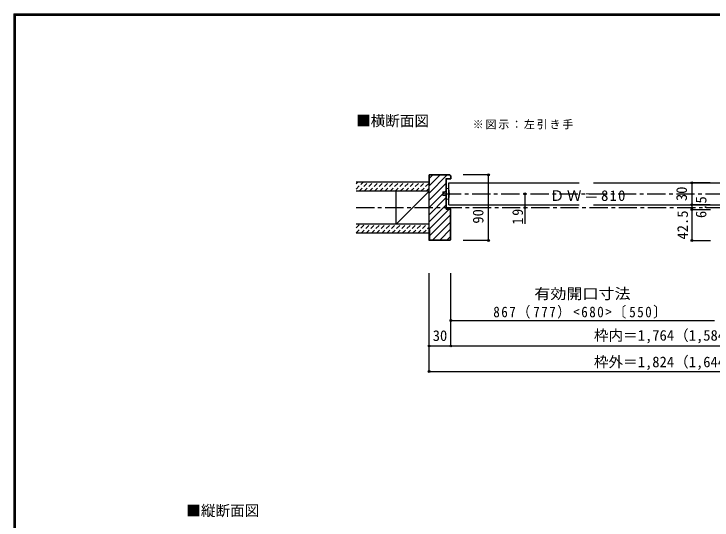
# Model space of a CAD drawing. Units: millimetres at full size, sheet at 1:5; details may follow other scales. Extents: x -973 to 977, y -718 to 696.
# Drawn here: x -973 to -17, y 1 to 696 of the extents above; entities that cross this region are included whole.
import ezdxf
from ezdxf.enums import TextEntityAlignment as Align

# ---------------------------------------------------------------- set-up
doc = ezdxf.new("R2010")
doc.units = ezdxf.units.MM
doc.header["$LTSCALE"] = 5
doc.header["$PDMODE"] = 32
doc.header["$PDSIZE"] = 2.5
doc.linetypes.add('CHAIN1', pattern=[8, 5, -1, 1, -1])
doc.linetypes.add('DASHED1', pattern=[1.8, 1.2, -0.6])
for name, color, linetype in [('0-1_通り芯', 4, 'CHAIN1'), ('0-2_柱', 3, 'Continuous'), ('0-3_仕上げ', 2, 'Continuous'), ('0-4_枠', 3, 'Continuous'), ('0-6_扉', 6, 'Continuous'), ('0-A_文字', 7, 'Continuous'), ('0-B_寸法', 7, 'Continuous'), ('0-C_ハッチ', 4, 'DASHED1'), ('F-1_枠', 6, 'Continuous')]:
    doc.layers.add(name, color=color, linetype=linetype)
doc.layers.add('0-7_金物', color=7, linetype='Continuous', lineweight=18)
doc.styles.add('ＭＳ ゴシック', font='')
doc.styles.get('ＭＳ ゴシック').set_extended_font_data('MS Gothic')

msp = doc.modelspace()

# ---------------------------------------------------------------- linework, layer by layer
at = {"layer": '0-1_通り芯'}
for p, q in [((-385.366, 449), (388.672, 449)), ((-504.366, 430), (507.672, 430))]:
    msp.add_line(p, q, dxfattribs=at)
at = {"layer": '0-2_柱', "color": 7}
msp.add_line((-449.366, 407.5), (-404.366, 452.5), dxfattribs=at)
at = {"layer": '0-2_柱'}
for p, q in [((-449.366, 407.5), (-449.366, 452.5)), ((-404.366, 407.5), (-404.366, 452.5))]:
    msp.add_line(p, q, dxfattribs=at)
at = {"layer": '0-3_仕上げ'}
for p, q in [((-404.366, 465), (-504.366, 465)), ((-404.366, 452.5), (-504.366, 452.5)), ((-404.366, 407.5), (-504.366, 407.5)), ((-404.366, 395), (-504.366, 395))]:
    msp.add_line(p, q, dxfattribs=at)
at = {"layer": '0-4_枠'}
for p, q in [((-404.366, 385), (-404.366, 475)), ((-375.781, 475), (-404.366, 475)), ((-403.866, 460), (-403.866, 474.5)), ((-375.988, 474.5), (-403.866, 474.5)), ((-380.866, 428), (-380.866, 470)), ((-380.866, 470), (-374.866, 470)), ((-380.366, 428.5), (-380.366, 469.5)), ((-380.366, 469.5), (-374.366, 469.5)), ((-375.988, 474.5), (-374.866, 473.379)), ((-374.366, 473.586), (-375.781, 475)), ((-374.866, 473.379), (-374.866, 470)), ((-374.366, 473.586), (-374.366, 469.5)), ((-403.866, 460), (-404.366, 460)), ((-380.866, 428), (-374.866, 428)), ((-380.366, 428.5), (-374.366, 428.5)), ((-374.866, 386.914), (-374.866, 428)), ((-374.366, 386.414), (-374.366, 428.5)), ((-403.866, 400), (-404.366, 400)), ((-403.866, 400), (-403.866, 385.5)), ((-375.781, 385), (-404.366, 385)), ((-376.28, 385.5), (-403.866, 385.5)), ((-374.866, 386.914), (-376.28, 385.5)), ((-375.781, 385), (-374.366, 386.414))]:
    msp.add_line(p, q, dxfattribs=at)
at = {"layer": '0-6_扉'}
for p, q in [((-377.366, 434), (-377.366, 464)), ((-377.366, 464), (-198.808, 464)), ((-178.808, 464), (16.653, 464)), ((-377.366, 434), (-198.808, 434)), ((-178.808, 434), (16.653, 434))]:
    msp.add_line(p, q, dxfattribs=at)
at = {"layer": '0-6_扉', "color": 4}
for p, q in [((-44.052, 434), (-44.052, 427.5)), ((-404.366, 205.167), (-404.366, 340.167))]:
    msp.add_line(p, q, dxfattribs=at)
at = {"layer": '0-6_扉', "color": 7}
for p in [(-44.052, 434), (-44.052, 427.5), (-404.366, 205.167)]:
    msp.add_point(p, dxfattribs=at)
at = {"layer": '0-7_金物'}
for p, q in [((-380.366, 451.5), (-385.366, 451.5)), ((-385.366, 446.5), (-385.366, 451.5)), ((-377.366, 456.5), (-380.366, 456.5)), ((-380.366, 441.5), (-380.366, 456.5)), ((-380.366, 446.5), (-385.366, 446.5)), ((-377.366, 441.5), (-380.366, 441.5))]:
    msp.add_line(p, q, dxfattribs=at)
msp.add_arc((-407.818, 449), 31.361, 346.16371, 13.83632, dxfattribs=at)
at = {"layer": '0-B_寸法', "color": 4}
for p, q in [((-322.945, 475), (-357.467, 475)), ((-322.945, 385), (-322.945, 475)), ((-19.005, 464), (-44.052, 464)), ((-44.052, 464), (-44.052, 434)), ((-272.945, 449), (-272.945, 408)), ((-19.005, 434), (-44.052, 434)), ((-44.052, 427.5), (-18.41, 427.5)), ((-44.052, 427.5), (-44.052, 385)), ((-322.945, 385), (-357.467, 385)), ((-44.052, 385), (-18.41, 385)), ((-404.366, 205.167), (-404.366, 340.167)), ((-374.366, 275.167), (-374.366, 340.167)), ((-374.366, 240.167), (-374.366, 340.167)), ((-374.366, 275.167), (-13.347, 275.167)), ((-404.366, 240.167), (407.672, 240.167)), ((-404.366, 205.167), (407.672, 205.167))]:
    msp.add_line(p, q, dxfattribs=at)
at = {"layer": '0-B_寸法'}
for p in [(-322.945, 475), (-44.052, 464), (-272.945, 449), (-272.945, 430), (-44.052, 434), (-44.052, 427.5), (-322.945, 385), (-44.052, 385), (-374.366, 275.167), (-404.366, 240.167), (-374.366, 240.167), (-404.366, 205.167)]:
    msp.add_point(p, dxfattribs=at)
at = {"layer": '0-C_ハッチ', "linetype": 'Continuous'}
for p, q in [((-404.366, 450.018), (-379.885, 474.5)), ((-403.866, 470.317), (-399.684, 474.5)), ((-403.866, 460.418), (-389.784, 474.5)), ((-404.366, 440.119), (-380.866, 463.619)), ((-404.366, 430.219), (-380.866, 453.719)), ((-404.366, 420.32), (-380.866, 443.82)), ((-404.366, 410.42), (-380.866, 433.92)), ((-404.366, 400.521), (-376.887, 428)), ((-403.866, 391.121), (-374.866, 420.121)), ((-399.588, 385.5), (-374.866, 410.222)), ((-389.689, 385.5), (-374.866, 400.322)), ((-379.789, 385.5), (-374.866, 390.423))]:
    msp.add_line(p, q, dxfattribs=at)
at = {"layer": '0-C_ハッチ'}
for p, q in [((-504.366, 455.53), (-494.896, 465)), ((-504.366, 462.601), (-501.967, 465)), ((-500.325, 452.5), (-487.825, 465)), ((-493.254, 452.5), (-480.754, 465)), ((-486.183, 452.5), (-473.683, 465)), ((-479.112, 452.5), (-466.612, 465)), ((-472.041, 452.5), (-459.541, 465)), ((-464.97, 452.5), (-452.47, 465)), ((-457.899, 452.5), (-445.399, 465)), ((-450.828, 452.5), (-438.328, 465)), ((-443.756, 452.5), (-431.256, 465)), ((-436.685, 452.5), (-424.185, 465)), ((-429.614, 452.5), (-417.114, 465)), ((-422.543, 452.5), (-410.043, 465)), ((-415.472, 452.5), (-404.366, 463.606)), ((-408.401, 452.5), (-404.366, 456.535)), ((-504.366, 395.322), (-492.188, 407.5)), ((-504.366, 402.393), (-499.259, 407.5)), ((-497.617, 395), (-485.117, 407.5)), ((-490.546, 395), (-478.046, 407.5)), ((-483.475, 395), (-470.975, 407.5)), ((-476.404, 395), (-463.904, 407.5)), ((-469.333, 395), (-456.833, 407.5)), ((-462.262, 395), (-449.762, 407.5)), ((-455.19, 395), (-442.69, 407.5)), ((-448.119, 395), (-435.619, 407.5)), ((-441.048, 395), (-428.548, 407.5)), ((-433.977, 395), (-421.477, 407.5)), ((-426.906, 395), (-414.406, 407.5)), ((-419.835, 395), (-407.335, 407.5)), ((-412.764, 395), (-404.366, 403.398)), ((-405.693, 395), (-404.366, 396.327))]:
    msp.add_line(p, q, dxfattribs=at)
at = {"layer": 'F-1_枠'}
for p, q in [((-973.347, 695.833), (-973.347, -700.833)), ((-973.347, 695.833), (976.653, 695.833)), ((-973.347, 695), (976.653, 695)), ((-973.347, 694.167), (976.653, 694.167)), ((-972.514, 695.833), (-972.514, -700.833)), ((-971.68, 695.833), (-971.68, -700.833))]:
    msp.add_line(p, q, dxfattribs=at)

# ---------------------------------------------------------------- texts
at = {"layer": '0-6_扉', "color": 7, "style": 'ＭＳ ゴシック'}
msp.add_text('6.5', height=14.66, rotation=90, dxfattribs=at).set_placement((-19.837, 415.75), align=Align.BOTTOM_LEFT)
at = {"layer": '0-A_文字', "style": 'ＭＳ ゴシック'}
for s, p in [('■横断面図', (-504.366, 537.5)), ('■縦断面図', (-737.145, 2.5))]:
    msp.add_text(s, height=14.66, dxfattribs=at).set_placement(p, align=Align.BOTTOM_LEFT)
at = {"layer": '0-A_文字', "insert": (-344.527, 537.5), "char_height": 11, "attachment_point": 7, "style": 'ＭＳ ゴシック'}
msp.add_mtext('\\T1.17;※図示：左引き手', dxfattribs=at)
at = {"layer": '0-B_寸法', "style": 'ＭＳ ゴシック'}
for s, p in [('30', (-46.552, 439)), ('90', (-325.445, 408.041)), ('42.5', (-45.155, 386.25))]:
    msp.add_text(s, height=14.66, rotation=90, dxfattribs=at).set_placement(p, align=Align.BOTTOM_LEFT)
at = {"layer": '0-B_寸法', "style": 'ＭＳ ゴシック', "width": 1.1}
msp.add_text('有効開口寸法', height=14.66, dxfattribs=at).set_placement((-260.107, 300.167), align=Align.BOTTOM_LEFT)
at = {"layer": '0-B_寸法', "style": 'ＭＳ ゴシック'}
for s, p in [('30', (-399.366, 242.667)), ('枠内＝1,764（1,584）<1,390>〔1,130〕', (-178.347, 243.077)), ('枠外＝1,824（1,644）<1,450>〔1,190〕', (-178.347, 206.624))]:
    msp.add_text(s, height=14.66, dxfattribs=at).set_placement(p, align=Align.BOTTOM_LEFT)
at = {"layer": '0-B_寸法', "char_height": 14.66, "attachment_point": 7, "style": 'ＭＳ ゴシック'}
for s, insert in [('\\T1.17;ＤＷ＝810', (-238.808, 439)), ('\\T1.22;\\W0.9;867（777）<680>〔550〕', (-316.357, 277.667))]:
    msp.add_mtext(s, dxfattribs=dict(at, insert=insert))
at = {"layer": '0-B_寸法', "insert": (-275.445, 406.875), "char_height": 14.66, "attachment_point": 7, "rotation": 90, "style": 'ＭＳ ゴシック'}
msp.add_mtext('\\T1.27;\\W0.95;19', dxfattribs=at)

doc.saveas('drawing.dxf')
